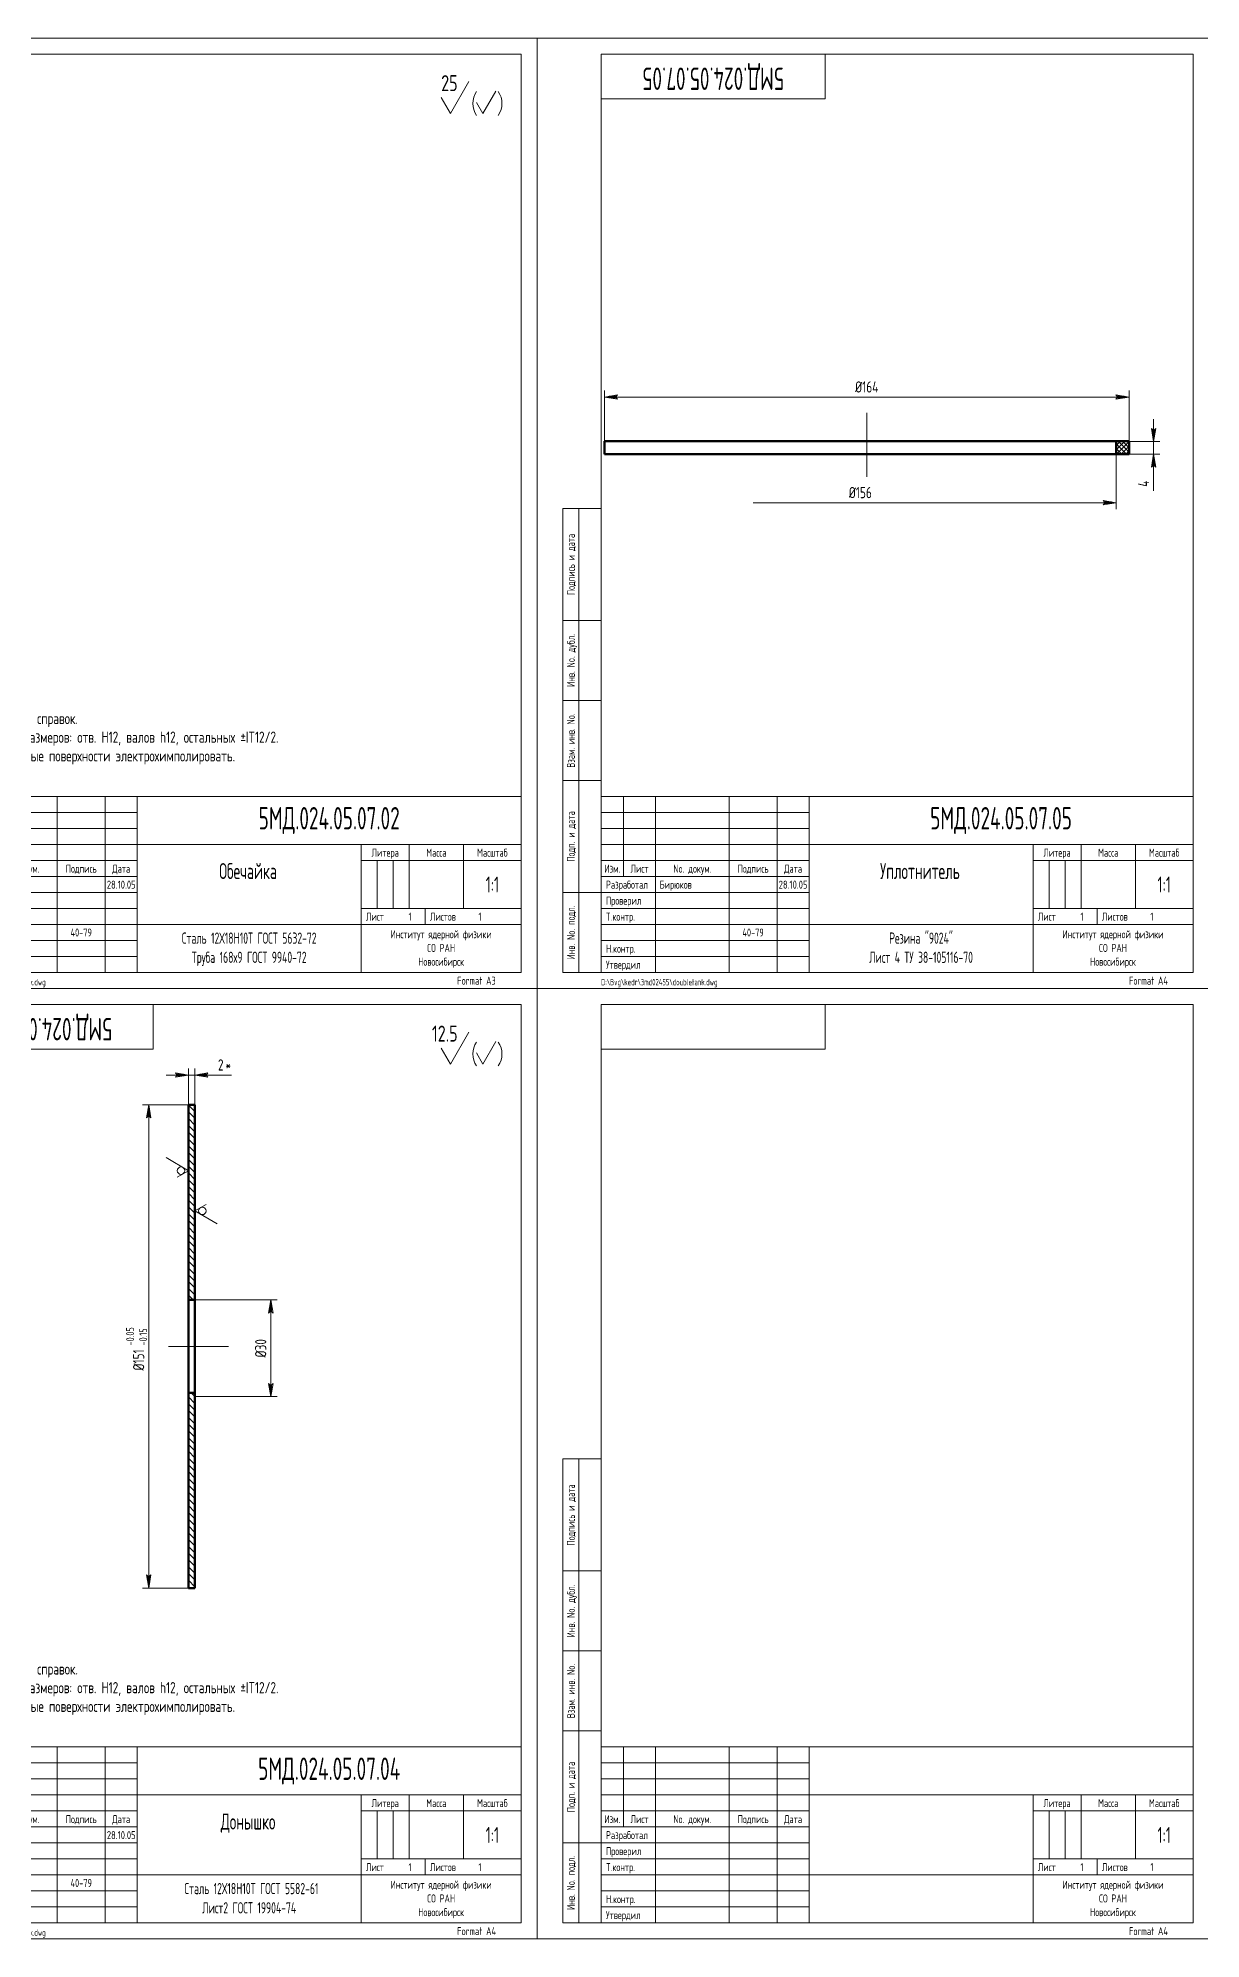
# Model space of a CAD drawing. Extents: x -414 to 4851, y -2165 to 1761.
# Drawn here: x 1320 to 1683, y 1014 to 1608 of the extents above; entities that cross this region are included whole.
import ezdxf
from ezdxf.enums import TextEntityAlignment as Align

# ---------------------------------------------------------------- set-up
doc = ezdxf.new("R2010")
doc.units = 0
doc.linetypes.add('S-P20', pattern=[27, 20, -3, 1, -3])
for name, color, linetype, lineweight in [('1', 9, 'CONTINUOUS', 20), ('2', 2, 'CONTINUOUS', 50), ('DIM', 4, 'CONTINUOUS', 20), ('HATCH', 5, 'CONTINUOUS', 20), ('TR', 3, 'CONTINUOUS', 20)]:
    doc.layers.add(name, color=color, linetype=linetype, lineweight=lineweight)
doc.styles.add('SIMPLEX', font='simplex.shx', dxfattribs={"width": 0.7})
pattern_1 = [(135, (2833.0608, -2135.0032), (-1.0606602, -1.0606602), [])]

# ---------------------------------------------------------------- blocks, each defined once
blk = doc.blocks.new('SHTAMP1')
at = {"layer": 'DIM', "color": 2}
for p, q in [((-185, 55), (0, 55)), ((-185, 55), (-185, 0)), ((-178, 55), (-178, 30)), ((-168, 55), (-168, 0)), ((-145, 55), (-145, 0)), ((-130, 55), (-130, 0)), ((-120, 55), (-120, 0)), ((-120, 40), (0, 40)), ((-50, 40), (-50, 0)), ((-35, 40), (-35, 20)), ((-18, 40), (-18, 20)), ((-185, 35), (-120, 35)), ((-185, 30), (-120, 30)), ((-50, 35), (0, 35)), ((-50, 20), (0, 20)), ((-30, 20), (-30, 15)), ((-120, 15), (0, 15))]:
    blk.add_line(p, q, dxfattribs=at)
at = {"layer": 'DIM'}
for p, q in [((-185, 50), (-120, 50)), ((-185, 45), (-120, 45)), ((-185, 40), (-120, 40)), ((-45, 35), (-45, 20)), ((-40, 35), (-40, 20)), ((-185, 25), (-120, 25)), ((-185, 20), (-120, 20)), ((-185, 15), (-120, 15)), ((-185, 10), (-120, 10)), ((-185, 5), (-120, 5))]:
    blk.add_line(p, q, dxfattribs=at)
at = {"layer": 'DIM', "style": 'SIMPLEX', "width": 0.6}
blk.add_text('1', height=2.5, dxfattribs=at).set_placement((-35.18, 16.2))
at = {"layer": 'DIM', "style": 'SIMPLEX', "width": 0.6, "flags": 8}
blk.add_attdef('ОБОЗНАЧЕНИЕ2', text='', height=7, dxfattribs=at).set_placement((-117, 60), align=Align.MIDDLE)
at = {"layer": 'DIM', "style": 'SIMPLEX', "width": 0.6}
for tag, height, p in [('ОБОЗНАЧЕНИЕ', 7, (-60, 47.5)), ('МАСШТАБ', 5, (-9, 27.5))]:
    blk.add_attdef(tag, text='', height=height, dxfattribs=at).set_placement(p, align=Align.MIDDLE)
at = {"layer": 'DIM', "style": 'SIMPLEX', "width": 0.910843}
blk.add_attdef('ДАТА', text='', height=2.5, dxfattribs=at).set_placement((-129.5, 26.2), (-120.5, 26.2), align=Align.FIT)
at = {"layer": 'DIM', "style": 'SIMPLEX', "width": 0.6}
for tag, p in [('ЛИСТОВ', (-13.32, 16.2)), ('FORMAT', (-20, -3.8))]:
    blk.add_attdef(tag, p, '', height=2.5, dxfattribs=at)
blk.add_attdef('ТЕЛЕФОН', text='', height=2.5, dxfattribs=at).set_placement((-137.5, 12.5), align=Align.MIDDLE_CENTER)
at = {"layer": 'TR', "style": 'SIMPLEX', "width": 0.7}
for s, p in [('Литера', (-42.5, 36.2)), ('Масса', (-26.5, 36.2)), ('Масштаб', (-9, 36.2)), ('Изм.', (-181.5, 31.2)), ('Лист', (-173, 31.2)), ('No. докум.', (-156.5, 31.2)), ('Подпись', (-137.5, 31.2)), ('Дата', (-125, 31.2)), ('Институт ядерной физики', (-25, 10.7)), ('СО РАН', (-25, 6.42)), ('Новосибирск', (-25, 2.13))]:
    blk.add_text(s, height=2.5, dxfattribs=at).set_placement(p, align=Align.CENTER)
at = {"layer": 'TR', "style": 'SIMPLEX'}
for s, width, p in [('Разработал', 0.6, (-183.5, 26.2)), ('T.контр.', 0.7, (-183.5, 16.2)), ('Проверил', 0.7, (-183.5, 21.2)), ('Лист', 0.7, (-48.5, 16.2)), ('Листов', 0.7, (-28.5, 16.2)), ('Н.контр.', 0.7, (-183.5, 6.2)), ('Утвердил', 0.7, (-183.5, 1.2))]:
    blk.add_text(s, height=2.5, dxfattribs=dict(at, width=width)).set_placement(p)
at = {"layer": 'TR', "style": 'SIMPLEX', "width": 0.6}
for tag, height, p in [('НАИМЕНОВАНИЕ', 5, (-85.35, 29.2)), ('НАИМЕНОВАНИЕ2', 5, (-85.35, 21.2)), ('МАТЕРИАЛ', 3.5, (-85, 9)), ('СОРТАМЕНТ', 3.5, (-85, 3))]:
    blk.add_attdef(tag, text='', height=height, dxfattribs=at).set_placement(p, align=Align.CENTER)
for tag, p, height in [('РАЗРАБОТАЛ', (-166.7, 26.2), 2.5), ('ПРОВЕРИЛ', (-166.7, 21.2), 2.5), ('НОРМОКОНТРОЛЬ', (-166.7, 6.2), 2.5), ('УТВЕРДИЛ', (-166.7, 1.2), 2.5), ('ФАЙЛ', (-185, -4), 2)]:
    blk.add_attdef(tag, p, '', height=height, dxfattribs=at)
blk = doc.blocks.new('LEADR')
at = {"layer": 'DIM'}
for p, q in [((-1.17, 0.2), (0, 0)), ((-1, 0), (-1.17, 0.2)), ((0, 0), (-1.17, -0.2)), ((-0.44, 0.07), (-1.06, 0.07)), ((0, 0), (-1, 0)), ((-1.17, -0.2), (-1, 0)), ((-0.44, -0.08), (-1.06, -0.08))]:
    blk.add_line(p, q, dxfattribs=at)
blk = doc.blocks.new('A4')
at = {"layer": 'DIM', "color": 2}
for p, q in [((8, 5), (8, 150)), ((20, 150), (8, 150)), ((13, 5), (13, 150)), ((20, 115), (8, 115)), ((20, 90), (8, 90)), ((20, 65), (8, 65)), ((20, 30), (8, 30)), ((20, 5), (8, 5))]:
    blk.add_line(p, q, dxfattribs=at)
at = {"layer": 'DIM'}
blk.add_lwpolyline([(0, 0), (0, 297), (210, 297), (210, 0)], close=True, dxfattribs=at)
at = {"layer": 'DIM', "color": 2}
blk.add_lwpolyline([(20, 5), (20, 292), (205, 292), (205, 5)], close=True, dxfattribs=at)
blk.add_lwpolyline([(20, 278), (90, 278), (90, 292)], dxfattribs=at)
at = {"layer": 'DIM'}
ref = blk.add_blockref('SHTAMP1', (205, 5), dxfattribs=at)
ref.add_attrib('МАСШТАБ', '1:1', dxfattribs={"height": 5, "style": 'SIMPLEX', "width": 0.6}).set_placement((196, 32.5), align=Align.MIDDLE)
ref.add_attrib('ЛИСТОВ', '1', (191.68, 21.2), dxfattribs={"height": 2.5, "style": 'SIMPLEX', "width": 0.6})
ref.add_attrib('FORMAT', 'Format A4', (185, 1.2), dxfattribs={"height": 2.5, "style": 'SIMPLEX', "width": 0.6})
at = {"layer": 'DIM', "style": 'SIMPLEX', "width": 0.7}
for s, p in [('Подпись и дата', (11.8, 132.5)), ('Инв. No. дубл.', (11.8, 102.5)), ('Взам. инв. No.', (11.8, 77.5)), ('Подп. и дата', (11.8, 47.5)), ('Инв. No. подл.', (11.8, 17.5))]:
    blk.add_text(s, height=2.5, rotation=90, dxfattribs=at).set_placement(p, align=Align.CENTER)

msp = doc.modelspace()

# ---------------------------------------------------------------- hatches: boundary and pattern name
at = {"layer": 'HATCH'}
h = msp.add_hatch(dxfattribs=at)
h.set_pattern_fill('U', color=256, angle=45, style=0, double=1, pattern_type=0)
h.set_pattern_definition([(45, (-1573.8658, -28.8072), (-0.70710678, 0.70710678), []), (135, (-1573.8658, -28.8072), (-0.70710678, -0.70710678), [])])
h.paths.add_polyline_path([(1660.69, 1481.94), (1656.69, 1481.94), (1656.69, 1477.94), (1660.69, 1477.94)])
h = msp.add_hatch(dxfattribs=at)
h.set_pattern_fill('U', color=256, scale=1.5, angle=135, style=0, pattern_type=0)
h.set_pattern_definition(pattern_1)
h.paths.add_polyline_path([(1366.68, 1213.6), (1368.68, 1213.6), (1368.68, 1215.6), (1368.68, 1274.6), (1366.68, 1274.6)])
h = msp.add_hatch(dxfattribs=at)
h.set_pattern_fill('U', color=256, scale=1.5, angle=135, style=0, pattern_type=0)
h.set_pattern_definition(pattern_1)
h.paths.add_polyline_path([(1368.68, 1184.6), (1366.68, 1184.6), (1366.68, 1123.6), (1368.68, 1123.6)])

# ---------------------------------------------------------------- linework, layer by layer
at = {"layer": '1', "linetype": 'S-P20'}
for p, q in [((1578.69, 1490.78), (1578.69, 1469.43)), ((1360.47, 1199.1), (1379.19, 1199.1))]:
    msp.add_line(p, q, dxfattribs=at)
at = {"layer": '2'}
for p, q in [((1496.69, 1481.94), (1660.69, 1481.94)), ((1496.69, 1481.94), (1496.69, 1477.94)), ((1656.69, 1481.94), (1656.69, 1477.94)), ((1660.69, 1481.94), (1660.69, 1477.94)), ((1496.69, 1477.94), (1660.69, 1477.94)), ((1366.68, 1123.6), (1366.68, 1274.6)), ((1368.68, 1274.6), (1366.68, 1274.6)), ((1368.68, 1215.6), (1368.68, 1274.6)), ((1368.68, 1213.6), (1366.68, 1213.6)), ((1368.68, 1123.6), (1368.68, 1215.6)), ((1366.68, 1199.1), (1366.68, 1184.6)), ((1368.68, 1184.6), (1366.68, 1184.6)), ((1368.68, 1123.6), (1366.68, 1123.6))]:
    msp.add_line(p, q, dxfattribs=at)
at = {"layer": 'DIM'}
for p, q in [((1496.69, 1481.94), (1496.69, 1497.75)), ((1660.69, 1481.94), (1660.69, 1497.75)), ((1500.19, 1495.75), (1657.19, 1495.75)), ((1668.35, 1485.32), (1668.35, 1488.82)), ((1660.69, 1481.82), (1670.35, 1481.82)), ((1668.35, 1481.82), (1668.35, 1477.94)), ((1656.69, 1477.94), (1656.69, 1460.74)), ((1660.69, 1477.94), (1670.35, 1477.94)), ((1668.35, 1474.44), (1668.35, 1466.39)), ((1653.19, 1462.74), (1543.17, 1462.74)), ((1363.18, 1283.9), (1359.68, 1283.9)), ((1366.68, 1274.6), (1366.68, 1285.9)), ((1366.68, 1283.9), (1368.68, 1283.9)), ((1368.68, 1274.6), (1368.68, 1285.9)), ((1372.18, 1283.9), (1380.11, 1283.9)), ((1366.68, 1274.6), (1352.27, 1274.6)), ((1354.27, 1127.1), (1354.27, 1271.1)), ((1368.68, 1213.6), (1394.41, 1213.6)), ((1392.41, 1210.1), (1392.41, 1186.91)), ((1368.68, 1183.41), (1394.41, 1183.41)), ((1366.68, 1123.6), (1352.27, 1123.6))]:
    msp.add_line(p, q, dxfattribs=at)
at = {"layer": 'DIM', "color": 2}
for p, q in [((1483.67, 1315.93), (1483.67, 1460.93)), ((1495.67, 1460.93), (1483.67, 1460.93)), ((1488.67, 1315.93), (1488.67, 1460.93)), ((1495.67, 1425.93), (1483.67, 1425.93)), ((1495.67, 1400.93), (1483.67, 1400.93)), ((1495.67, 1375.93), (1483.67, 1375.93)), ((1495.67, 1340.93), (1483.67, 1340.93)), ((1495.67, 1315.93), (1483.67, 1315.93)), ((1495.67, 1315.93), (1483.67, 1315.93))]:
    msp.add_line(p, q, dxfattribs=at)
at = {"layer": 'DIM'}
for points in [[(1055.67, 1310.93), (1055.67, 1607.93), (1475.67, 1607.93), (1475.67, 1310.93)], [(1475.67, 1310.93), (1475.67, 1607.93), (1685.67, 1607.93), (1685.67, 1310.93)], [(1265.67, 1013.93), (1265.67, 1310.93), (1475.67, 1310.93), (1475.67, 1013.93)]]:
    msp.add_lwpolyline(points, close=True, dxfattribs=at)
at = {"layer": 'DIM', "color": 2}
for points in [[(1075.67, 1315.93), (1075.67, 1602.93), (1470.67, 1602.93), (1470.67, 1315.93)], [(1495.67, 1315.93), (1495.67, 1602.93), (1680.67, 1602.93), (1680.67, 1315.93)], [(1285.67, 1018.93), (1285.67, 1305.93), (1470.67, 1305.93), (1470.67, 1018.93)]]:
    msp.add_lwpolyline(points, close=True, dxfattribs=at)
for points in [[(1495.67, 1588.93), (1565.67, 1588.93), (1565.67, 1602.93)], [(1285.67, 1291.93), (1355.67, 1291.93), (1355.67, 1305.93)]]:
    msp.add_lwpolyline(points, dxfattribs=at)
at = {"layer": 'DIM', "flags": 128}
for points in [[(1445.68, 1589.33), (1448.57, 1584.33), (1454.34, 1594.33)], [(1456.7, 1587.83), (1458.72, 1584.33), (1462.76, 1591.33)], [(1445.68, 1292.33), (1448.57, 1287.33), (1454.34, 1297.33)], [(1456.7, 1290.83), (1458.72, 1287.33), (1462.76, 1294.33)], [(1363.16, 1252), (1366.68, 1253.99), (1359.73, 1258.1)], [(1372.18, 1243.46), (1368.68, 1241.44), (1375.68, 1237.4)]]:
    msp.add_lwpolyline(points, dxfattribs=at)
at = {"layer": 'DIM'}
for centre in [(1364.35, 1254.01), (1371.02, 1241.44)]:
    msp.add_circle(centre, 1.17, dxfattribs=at)
for centre, start, end in [((1462.22, 1587.48), 146, 214), ((1458.02, 1587.48), 326, 34), ((1462.22, 1290.48), 146, 214), ((1458.02, 1290.48), 326, 34)]:
    msp.add_arc(centre, 6.65, start, end, dxfattribs=at)

# ---------------------------------------------------------------- block references
ref = msp.add_blockref('SHTAMP1', (1470.67, 1315.93), dxfattribs=at)
ref.add_attrib('ФАЙЛ', 'D:\\Bvg\\kedr\\3md02455\\doubletank.dwg', (1285.67, 1311.93), dxfattribs={"layer": 'TR', "height": 2, "style": 'SIMPLEX', "width": 0.6})
ref.add_attrib('РАЗРАБОТАЛ', 'Бирюков', (1303.97, 1342.13), dxfattribs={"layer": 'TR', "height": 2.5, "style": 'SIMPLEX', "width": 0.6})
ref.add_attrib('ТЕЛЕФОН', '40-79', dxfattribs={"height": 2.5, "style": 'SIMPLEX', "width": 0.6}).set_placement((1333.17, 1328.43), align=Align.MIDDLE_CENTER)
ref.add_attrib('ДАТА', '28.10.05', dxfattribs={"height": 2.5, "style": 'SIMPLEX', "width": 0.581538}).set_placement((1341.17, 1342.13), (1350.17, 1342.13), align=Align.FIT)
ref.add_attrib('ОБОЗНАЧЕНИЕ', '5МД.024.05.07.02', dxfattribs={"height": 7, "style": 'SIMPLEX', "width": 0.6}).set_placement((1410.67, 1363.43), align=Align.MIDDLE)
ref.add_attrib('МАСШТАБ', '1:1', dxfattribs={"height": 5, "style": 'SIMPLEX', "width": 0.6}).set_placement((1461.67, 1343.43), align=Align.MIDDLE)
ref.add_attrib('НАИМЕНОВАНИЕ', 'Обечайка', dxfattribs={"layer": 'TR', "height": 5, "style": 'SIMPLEX', "width": 0.6}).set_placement((1385.32, 1345.13), align=Align.CENTER)
ref.add_attrib('МАТЕРИАЛ', 'Сталь 12Х18Н10Т ГОСТ 5632-72', dxfattribs={"layer": 'TR', "height": 3.5, "style": 'SIMPLEX', "width": 0.6}).set_placement((1385.67, 1324.93), align=Align.CENTER)
ref.add_attrib('СОРТАМЕНТ', 'Труба 168х9 ГОСТ 9940-72', dxfattribs={"layer": 'TR', "height": 3.5, "style": 'SIMPLEX', "width": 0.6}).set_placement((1385.67, 1318.93), align=Align.CENTER)
ref.add_attrib('ЛИСТОВ', '1', (1457.34, 1332.13), dxfattribs={"height": 2.5, "style": 'SIMPLEX', "width": 0.6})
ref.add_attrib('FORMAT', 'Format A3', (1450.67, 1312.13), dxfattribs={"height": 2.5, "style": 'SIMPLEX', "width": 0.6})
ref.add_attrib('ОБОЗНАЧЕНИЕ2', '5МД.024.05.07.02', dxfattribs={"height": 7, "rotation": 180, "style": 'SIMPLEX', "width": 0.6, "flags": 8}).set_placement((1110.67, 1595.93), align=Align.MIDDLE)
ref = msp.add_blockref('SHTAMP1', (1680.67, 1315.93), dxfattribs=at)
ref.add_attrib('ФАЙЛ', 'D:\\Bvg\\kedr\\3md02455\\doubletank.dwg', (1495.67, 1311.93), dxfattribs={"layer": 'TR', "height": 2, "style": 'SIMPLEX', "width": 0.6})
ref.add_attrib('РАЗРАБОТАЛ', 'Бирюков', (1513.97, 1342.13), dxfattribs={"layer": 'TR', "height": 2.5, "style": 'SIMPLEX', "width": 0.6})
ref.add_attrib('ТЕЛЕФОН', '40-79', dxfattribs={"height": 2.5, "style": 'SIMPLEX', "width": 0.6}).set_placement((1543.17, 1328.43), align=Align.MIDDLE_CENTER)
ref.add_attrib('ДАТА', '28.10.05', dxfattribs={"height": 2.5, "style": 'SIMPLEX', "width": 0.581538}).set_placement((1551.17, 1342.13), (1560.17, 1342.13), align=Align.FIT)
ref.add_attrib('ОБОЗНАЧЕНИЕ', '5МД.024.05.07.05', dxfattribs={"height": 7, "style": 'SIMPLEX', "width": 0.6}).set_placement((1620.67, 1363.43), align=Align.MIDDLE)
ref.add_attrib('МАСШТАБ', '1:1', dxfattribs={"height": 5, "style": 'SIMPLEX', "width": 0.6}).set_placement((1671.67, 1343.43), align=Align.MIDDLE)
ref.add_attrib('НАИМЕНОВАНИЕ', 'Уплотнитель', dxfattribs={"layer": 'TR', "height": 5, "style": 'SIMPLEX', "width": 0.6}).set_placement((1595.32, 1345.13), align=Align.CENTER)
ref.add_attrib('МАТЕРИАЛ', 'Резина "9024"', dxfattribs={"layer": 'TR', "height": 3.5, "style": 'SIMPLEX', "width": 0.6}).set_placement((1595.67, 1324.93), align=Align.CENTER)
ref.add_attrib('СОРТАМЕНТ', 'Лист 4 ТУ 38-105116-70', dxfattribs={"layer": 'TR', "height": 3.5, "style": 'SIMPLEX', "width": 0.6}).set_placement((1595.67, 1318.93), align=Align.CENTER)
ref.add_attrib('ЛИСТОВ', '1', (1667.34, 1332.13), dxfattribs={"height": 2.5, "style": 'SIMPLEX', "width": 0.6})
ref.add_attrib('FORMAT', 'Format A4', (1660.67, 1312.13), dxfattribs={"height": 2.5, "style": 'SIMPLEX', "width": 0.6})
ref.add_attrib('ОБОЗНАЧЕНИЕ2', '5МД.024.05.07.05', dxfattribs={"height": 7, "rotation": 180, "style": 'SIMPLEX', "width": 0.6, "flags": 8}).set_placement((1530.67, 1595.93), align=Align.MIDDLE)
at = {"layer": 'DIM', "xscale": 3.5, "yscale": 3.5, "zscale": 3.5}
for p, rotation in [((1496.69, 1495.75), 180), ((1668.35, 1481.82), 270), ((1668.35, 1477.94), 90), ((1368.68, 1283.9), 180), ((1354.27, 1274.6), 90), ((1392.41, 1213.6), 90), ((1392.41, 1183.41), 270), ((1354.27, 1123.6), 270)]:
    msp.add_blockref('LEADR', p, dxfattribs=dict(at, rotation=rotation))
for p in [(1660.69, 1495.75), (1656.69, 1462.74), (1366.68, 1283.9)]:
    msp.add_blockref('LEADR', p, dxfattribs=at)
at = {"layer": 'DIM'}
msp.add_blockref('A4', (1475.67, 1013.93), dxfattribs=at)
ref = msp.add_blockref('SHTAMP1', (1470.67, 1018.93), dxfattribs=at)
ref.add_attrib('ФАЙЛ', 'D:\\Bvg\\kedr\\3md02455\\doubletank.dwg', (1285.67, 1014.93), dxfattribs={"layer": 'TR', "height": 2, "style": 'SIMPLEX', "width": 0.6})
ref.add_attrib('РАЗРАБОТАЛ', 'Бирюков', (1303.97, 1045.13), dxfattribs={"layer": 'TR', "height": 2.5, "style": 'SIMPLEX', "width": 0.6})
ref.add_attrib('ТЕЛЕФОН', '40-79', dxfattribs={"height": 2.5, "style": 'SIMPLEX', "width": 0.6}).set_placement((1333.17, 1031.43), align=Align.MIDDLE_CENTER)
ref.add_attrib('ДАТА', '28.10.05', dxfattribs={"height": 2.5, "style": 'SIMPLEX', "width": 0.581538}).set_placement((1341.17, 1045.13), (1350.17, 1045.13), align=Align.FIT)
ref.add_attrib('ОБОЗНАЧЕНИЕ', '5МД.024.05.07.04', dxfattribs={"height": 7, "style": 'SIMPLEX', "width": 0.6}).set_placement((1410.67, 1066.43), align=Align.MIDDLE)
ref.add_attrib('МАСШТАБ', '1:1', dxfattribs={"height": 5, "style": 'SIMPLEX', "width": 0.6}).set_placement((1461.67, 1046.43), align=Align.MIDDLE)
ref.add_attrib('НАИМЕНОВАНИЕ', 'Донышко', dxfattribs={"layer": 'TR', "height": 5, "style": 'SIMPLEX', "width": 0.6}).set_placement((1385.32, 1048.13), align=Align.CENTER)
ref.add_attrib('МАТЕРИАЛ', ' Сталь 12Х18Н10Т ГОСТ 5582-61', dxfattribs={"layer": 'TR', "height": 3.5, "style": 'SIMPLEX', "width": 0.6}).set_placement((1385.67, 1027.93), align=Align.CENTER)
ref.add_attrib('СОРТАМЕНТ', 'Лист2 ГОСТ 19904-74', dxfattribs={"layer": 'TR', "height": 3.5, "style": 'SIMPLEX', "width": 0.6}).set_placement((1385.67, 1021.93), align=Align.CENTER)
ref.add_attrib('ЛИСТОВ', '1', (1457.34, 1035.13), dxfattribs={"height": 2.5, "style": 'SIMPLEX', "width": 0.6})
ref.add_attrib('FORMAT', 'Format A4', (1450.67, 1015.13), dxfattribs={"height": 2.5, "style": 'SIMPLEX', "width": 0.6})
ref.add_attrib('ОБОЗНАЧЕНИЕ2', '5МД.024.05.07.04', dxfattribs={"height": 7, "rotation": 180, "style": 'SIMPLEX', "width": 0.6, "flags": 8}).set_placement((1320.67, 1298.93), align=Align.MIDDLE)

# ---------------------------------------------------------------- texts
at = {"layer": 'DIM', "style": 'SIMPLEX', "width": 0.7}
for s, p in [('25', (1450.82, 1591.33)), ('12.5', (1450.82, 1294.33))]:
    msp.add_text(s, height=5, dxfattribs=at).set_placement(p, align=Align.RIGHT)
for s, p in [('Подпись и дата', (1487.47, 1443.43)), ('Инв. No. дубл.', (1487.47, 1413.43)), ('Взам. инв. No.', (1487.47, 1388.43)), ('Подп. и дата', (1487.47, 1358.43)), ('Инв. No. подл.', (1487.47, 1328.43))]:
    msp.add_text(s, height=2.5, rotation=90, dxfattribs=at).set_placement(p, align=Align.CENTER)
for s, p in [('2', (1375.9, 1285.3)), ('*', (1378.24, 1285.3))]:
    msp.add_text(s, height=3.5, dxfattribs=at).set_placement(p)
msp.add_text('-0.05', height=2.474, rotation=90, dxfattribs=at).set_placement((1350.42, 1199.41), align=Align.BOTTOM_LEFT)
msp.add_text('-0.15', height=2.474, rotation=90, dxfattribs=at).set_placement((1351.3, 1199.41), align=Align.TOP_LEFT)
at = {"layer": 'DIM', "char_height": 3.5, "attachment_point": 5, "style": 'SIMPLEX'}
for s, insert in [('\\A1;%%c164', (1578.69, 1498.9)), ('\\A1;%%c156', (1576.69, 1465.89))]:
    msp.add_mtext(s, dxfattribs=dict(at, insert=insert))
at = {"layer": 'DIM', "char_height": 3.5, "attachment_point": 5, "rotation": 90, "style": 'SIMPLEX'}
for s, insert in [('\\A1;4', (1665.2, 1468.67)), ('\\A1;%%c30', (1389.26, 1198.51)), ('\\A1;%%c151', (1351.12, 1194.86))]:
    msp.add_mtext(s, dxfattribs=dict(at, insert=insert))
at = {"layer": 'TR', "char_height": 3.5, "width": 170, "attachment_point": 7, "style": 'SIMPLEX'}
for insert in [(1293.17, 1380.93), (1293.17, 1083.93)]:
    msp.add_mtext('\\fSimplex|b0|i0|c204|p2;1.*Размеры для справок.\\P2.Пред. откл. размеров: отв. H12, валов h12, остальных ±IT12/2.\\P3.Необработанные поверхности электрохимполировать.', dxfattribs=dict(at, insert=insert))

doc.saveas('drawing.dxf')
